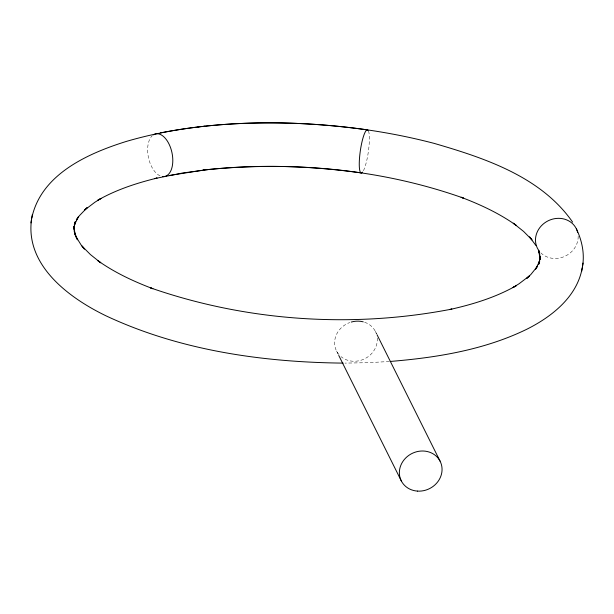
<?xml version="1.0" encoding="UTF-8"?>
<svg xmlns="http://www.w3.org/2000/svg" width="614" height="614" viewBox="0 0 614 614"><rect width="100%" height="100%" fill="white"/><g stroke="black" fill="none" stroke-linecap="round" stroke-linejoin="round"><path stroke-width="0.46" stroke-dasharray="3.07 2.3" d="M389.368 361.508L368.369 362.674L345.037 363.112M375.3 331.245L376.582 333.809M336.625 351.17L338.329 354.585M364.655 322.266A21.751 19.633 -26.5 0 1 376.39 333.824M377.242 337.961A21.751 19.633 -26.5 0 1 365.008 358.63A21.751 19.633 -26.5 0 1 341.008 356.627M338.989 354.646A21.751 19.633 -26.5 0 1 349.765 322.534M160.024 175.819A21.751 12.004 78 0 1 148.319 156.877A21.751 12.004 78 0 1 152.31 135.671M368.431 130.912A21.751 4.029 -81.8 0 1 368.484 150.768A21.751 4.029 -81.8 0 1 362.989 171.483M578.173 236.213A21.751 19.633 -26.5 0 1 564.657 256.414A21.751 19.633 -26.5 0 1 540.827 252.868"/><path stroke-width="0.92" d="M31.544 219.305C25.02 265.624 69.451 298.189 106.222 315.934C179.933 350.433 262.37 362.245 343.157 363.112M582.463 266.676C584.797 253.843 582.003 240.465 576.369 228.838M31.782 218.008C41.054 174.315 87.733 153.5 126.254 141.45C176.74 126.622 229.72 122.155 282.164 122.977C333.41 123.997 384.64 130.398 434.251 143.407C485.022 158.174 541.064 176.763 572.624 222.138M74.018 227.894L74.325 226.082L74.125 230.265L74.002 226.589L75.146 235.047L74.24 231.286L77.456 239.821L75.714 236.26L81.033 244.832L84.448 249.077L82 246.068L90.404 254.541L100.734 262.784L97.895 260.666C114.749 272.639 133.629 281.412 152.901 288.726L150.537 287.866C246.567 321.314 352.06 328.475 451.85 309.088L449.456 309.609C472.55 304.452 495.536 297.491 516.197 285.725L513.051 287.482L519.06 283.76L529.421 275.893L526.597 278.549L530.88 274.473L537.687 266.016L535.485 269.316L539.729 260.912L538.332 264.527L539.568 260.42L538.962 264.043L540.282 256.268L539.675 259.891L539.875 255.708L539.998 259.384L538.846 250.926L539.752 254.687L538.401 250.42M390.281 361.446C437.014 357.609 484.553 349.888 527.05 329.127C551.825 316.663 577.091 296.815 582.218 267.965M30.938 222.928L32.389 214.393M74.002 228.047L75.038 221.938L74.432 225.553L75.668 221.454L74.263 225.062L78.508 216.658L76.305 219.966L79.413 215.683L87.388 207.425L84.563 210.08L94.932 202.213L100.942 198.491L97.787 200.248C116.207 189.726 136.554 183.102 157.069 178.068L154.559 178.62L182.473 173.025L209.274 169.433L208.438 169.525C294.075 161.206 382.146 169.234 463.455 198.107L461.091 197.248C480.355 204.562 499.243 213.334 516.098 225.307L513.266 223.189L523.596 231.432L531.993 239.905L529.544 236.897L535.869 245.416M581.611 271.588L583.062 263.045M160.423 132.9C228.515 119.692 298.834 120.329 367.356 129.876M169.203 175.512L204.001 170.032L203.119 170.132C255.662 164.084 308.957 165.519 361.285 172.948M198.061 126.975L198.944 126.875M203.764 126.33L204.6 126.238M377.004 334.661L440.054 461.114M338.751 355.437L401.372 481.038M351.239 322.058A21.751 19.633 -26.5 0 1 363.242 321.836M153.362 134.857A21.751 12.004 78 0 1 171.935 152.525A21.751 12.004 78 0 1 162.388 176.517M362.552 172.104A21.751 4.029 -81.8 0 1 360.134 152.203A21.751 4.029 -81.8 0 1 368.108 130.345M539.453 251.356A21.751 19.633 -26.5 0 1 548.164 220.787A21.751 19.633 -26.5 0 1 577.682 232.506M417.366 491.093A21.751 19.633 -26.5 0 0 440.645 462.38A21.751 19.633 -26.5 0 0 404.127 459.748A21.751 19.633 -26.5 0 0 417.366 491.093"/></g></svg>
